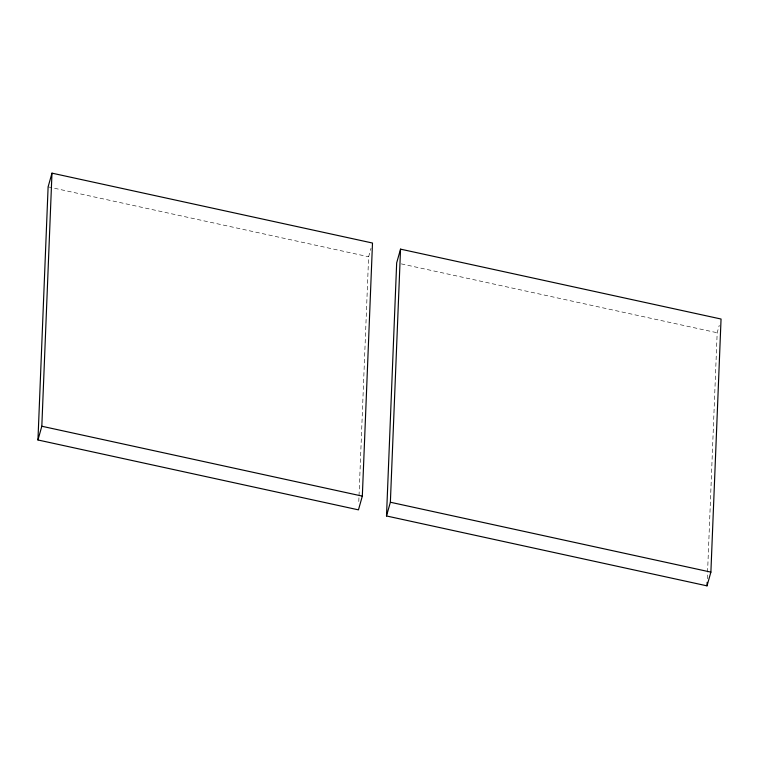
<?xml version="1.0" encoding="UTF-8"?>
<svg xmlns="http://www.w3.org/2000/svg" width="759" height="759" viewBox="0 0 759 759"><rect width="100%" height="100%" fill="white"/><g stroke="black" fill="none" stroke-linecap="round" stroke-linejoin="round"><path stroke-width="0.57" stroke-dasharray="3.79 2.85" d="M358.789 501.576L358.979 496.851M359.026 495.665L368.627 256.76L371.009 248.307M707.303 578.756L717.179 332.755L719.266 325.364M48.111 186.875L368.627 256.76M401.302 263.885L717.179 332.755"/><path stroke-width="1.14" d="M37.95 439.973L48.111 186.875L51.982 173.147L372.498 243.032L362.328 496.13L358.457 509.858L37.95 439.973L41.821 426.245L51.982 173.147M386.502 515.968L396.672 262.87L400.543 249.142L721.05 319.027L710.889 572.125L707.018 585.853L386.502 515.968L390.373 502.24L400.543 249.142M707.018 585.853L707.16 582.305M41.821 426.245L362.328 496.13M390.373 502.24L710.889 572.125"/></g></svg>
